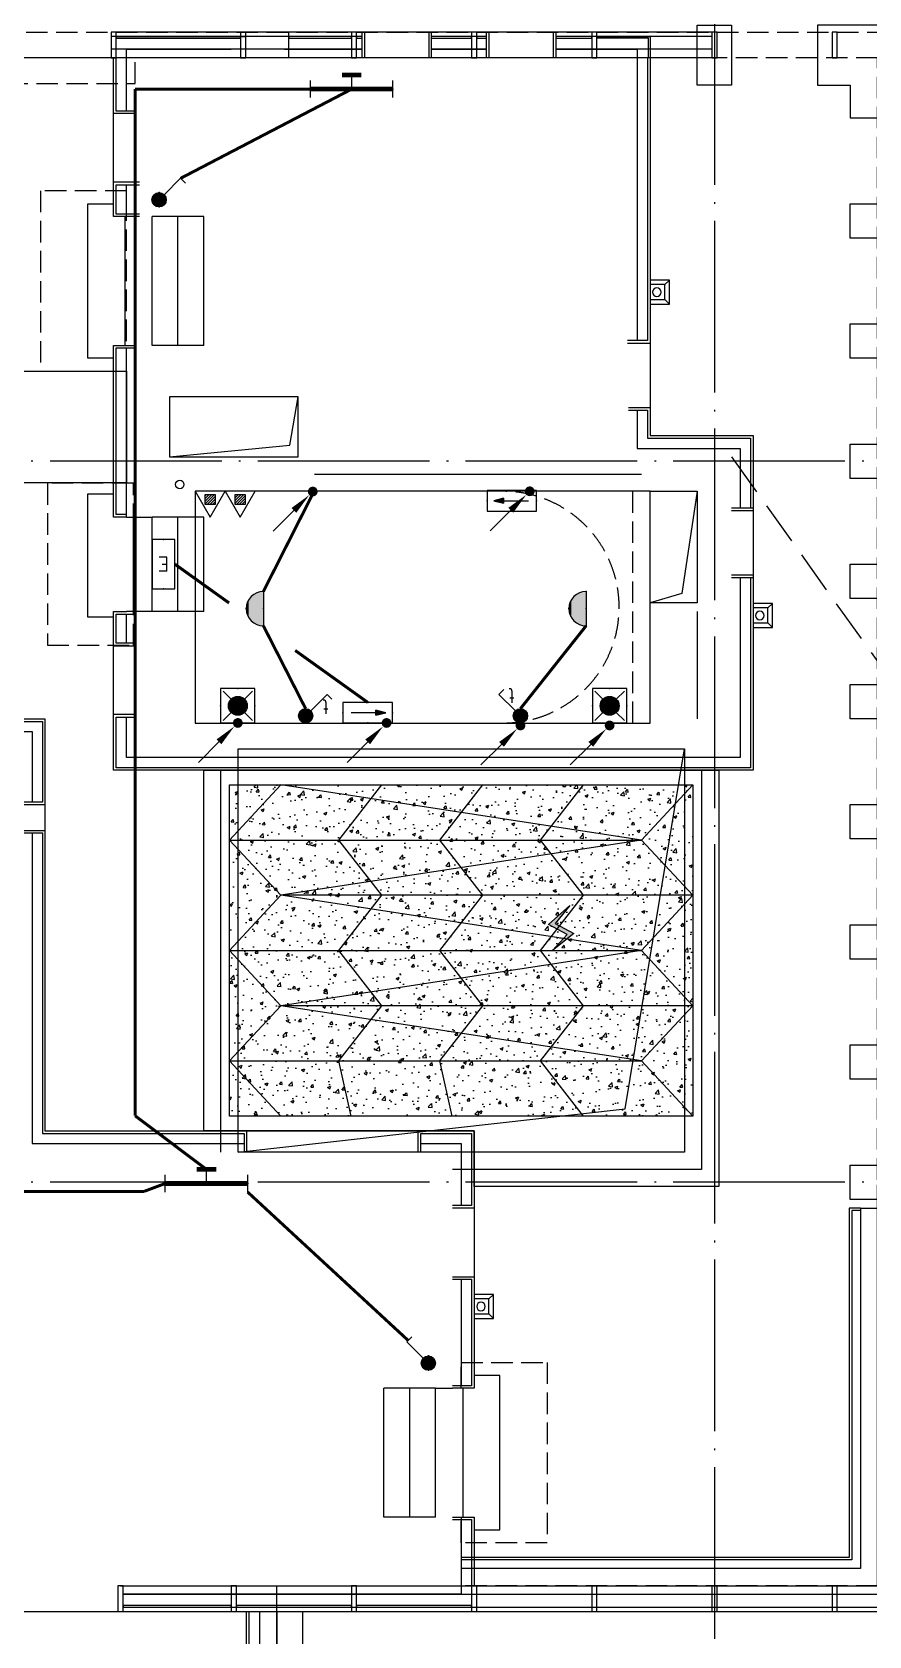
# Model space of a CAD drawing. Extents: x -292644 to 261407, y -12902 to 435090.
# Drawn here: x 129007 to 138757, y 249115 to 267800 of the extents above; entities that cross this region are included whole.
import ezdxf
from ezdxf.enums import TextEntityAlignment as Align
from ezdxf.xclip import XClip

# ---------------------------------------------------------------- set-up
doc = ezdxf.new("R2010")
doc.units = 0
doc.header["$LTSCALE"] = 1000
doc.header["$MEASUREMENT"] = 0
for name, pattern in [('104-10 轴网$0$DOTE', [2.42, 2, -0.2, 0.02, -0.2]), ('8#楼幕墙$0$DASH', [0.35, 0.25, -0.1]), ('DASH', [0.35, 0.25, -0.1]), ('X-104 8#10#平面_t3$0$109-34 轴网$0$L1$0$$AUDIT_BAD_LTYPE1', [0]), ('X-104 8#10#平面_t3$0$DASH', [0.35, 0.25, -0.1]), ('三跑梯-奇数F顶层$0$DASH', [0.35, 0.25, -0.1])]:
    doc.linetypes.add(name, pattern=pattern)
doc.layers.get('0').update_dxf_attribs({"linetype": 'CONTINUOUS'})
for name, color, linetype in [('104-10 轴网$0$A_AXIS-轴线', 36, '104-10 轴网$0$DOTE'), ('8#楼幕墙$0$A-C_玻璃幕墙', 140, 'CONTINUOUS'), ('8#楼幕墙$0$A-O_屋面', 201, 'CONTINUOUS'), ('8#楼幕墙$0$A-TECH_结构', 21, 'CONTINUOUS'), ('8#楼幕墙$0$A-金属背板', 30, 'CONTINUOUS'), ('EQUIP-照明', 3, 'CONTINUOUS'), ('LWIRE', 4, 'CONTINUOUS'), ('TEL_TEXT', 3, 'CONTINUOUS'), ('WIRE-应急', 2, 'DASH'), ('WIRE-照明', 1, 'CONTINUOUS'), ('X-104 8#10#平面_t3$0$01-标注_尺寸', 124, 'CONTINUOUS'), ('X-104 8#10#平面_t3$0$05-填充_156', 156, 'CONTINUOUS'), ('X-104 8#10#平面_t3$0$A-C_玻璃幕墙', 140, 'CONTINUOUS'), ('X-104 8#10#平面_t3$0$A-E_栏杆', 232, 'CONTINUOUS'), ('X-104 8#10#平面_t3$0$A-E_楼梯', 171, 'CONTINUOUS'), ('X-104 8#10#平面_t3$0$A-O_分水线', 127, 'CONTINUOUS'), ('X-104 8#10#平面_t3$0$A-O_屋面', 201, 'CONTINUOUS'), ('X-104 8#10#平面_t3$0$A-O_散水', 134, 'CONTINUOUS'), ('X-104 8#10#平面_t3$0$A-SUR_保温', 222, 'CONTINUOUS'), ('X-104 8#10#平面_t3$0$A-TECH_结构', 21, 'CONTINUOUS'), ('X-104 8#10#平面_t3$0$A_STR-砌块墙', 121, 'CONTINUOUS'), ('X-104 8#10#平面_t3$0$D_铝板', 181, 'CONTINUOUS'), ('X-104 8#10#平面_t3$0$E-墙面分格', 146, 'CONTINUOUS'), ('X-104 8#10#平面_t3$0$EH_石材', 116, 'CONTINUOUS'), ('X-104 8#10#平面_t3$0$图例', 7, 'CONTINUOUS'), ('X-104 8#10#平面_t3$0$水-消火栓', 41, 'CONTINUOUS')]:
    doc.layers.add(name, color=color, linetype=linetype)
doc.layers.add('X-104 8#10#平面_t3$0$04-不打印_辅助线', color=165, linetype='CONTINUOUS', plot=False)
doc.layers.add('三跑梯-奇数F顶层$0$04-不打印_辅助线', color=165, linetype='CONTINUOUS', plot=False)
doc.layers.get('X-104 8#10#平面_t3$0$01-标注_尺寸').off()
doc.layers.get('X-104 8#10#平面_t3$0$A-O_分水线').off()
doc.styles.add('_TEL_DIM', font='SIMPLEX', dxfattribs={"width": 0.7, "height": 3.5, "bigfont": 'HZTXT'})
doc.styles.get("Standard").update_dxf_attribs({"font": 'gbenor.shx', "bigfont": 'gbcbig.shx'})

# ---------------------------------------------------------------- blocks, each defined once
blk = doc.blocks.new('104-10 轴网')
at = {"layer": '104-10 轴网$0$A_AXIS-轴线', "linetype": '104-10 轴网$0$DOTE'}
for p, q in [((145630, 40100), (145630, -6500)), ((168930, 25200), (113930, 25200)), ((168930, 16800), (113930, 16800))]:
    blk.add_line(p, q, dxfattribs=at)
blk = doc.blocks.new('X-104 8#10#平面_t3$0$天窗')
at = {"layer": 'X-104 8#10#平面_t3$0$A-C_玻璃幕墙'}
for p, q in [((1263, 5280), (1263, 480)), ((2550, 5280), (2550, 480)), ((3837, 5280), (3837, 480)), ((1263, 480), (1907, 4680)), ((1907, -120), (1907, 4680)), ((2550, 480), (1907, 4680)), ((2550, 480), (3193, 4680)), ((3193, -120), (3193, 4680)), ((3837, 480), (3193, 4680)), ((3837, 480), (4480, 4680))]:
    blk.add_line(p, q, dxfattribs=at)
blk.add_lwpolyline([(620, 5280), (4480, 5280), (4480, -120), (620, -120), (620, 2310), (620, 2310)], close=True, dxfattribs=at)
for points in [[(620, 4680), (1263, 5280), (1907, 4680)], [(1907, 4680), (2550, 5280), (3193, 4680)], [(3193, 4680), (3837, 5280), (4480, 4680)], [(620, -120), (1263, 480), (1907, -120)], [(1907, -120), (2550, 480), (3193, -120)], [(3193, -120), (3837, 480), (4480, -120)]]:
    blk.add_lwpolyline(points, dxfattribs=at)
at = {"layer": 'X-104 8#10#平面_t3$0$D_铝板'}
blk.add_lwpolyline([(450, 5580), (4650, 5580), (4650, -420), (-200, -420), (-200, 2430), (450, 2430), (450, 5580)], dxfattribs=at)
at = {"layer": 'X-104 8#10#平面_t3$0$E-墙面分格'}
for points in [[(620, 3861), (1263, 4005), (1907, 3505)], [(1907, 3505), (2550, 4005), (3193, 3505)], [(3193, 3505), (3837, 4005), (4480, 3505)], [(620, 2686), (1263, 2830), (1907, 2330)], [(1907, 2330), (2550, 2830), (3193, 2330)], [(3193, 2330), (3837, 2830), (4480, 2330)], [(620, 1155), (1263, 1655), (1907, 1155)], [(1907, 1155), (2550, 1655), (3193, 1155)], [(3193, 1155), (3837, 1655), (4480, 1155)]]:
    blk.add_lwpolyline(points, dxfattribs=at)
blk = doc.blocks.new('三跑梯-奇数F顶层')
at = {"color": 8, "linetype": '三跑梯-奇数F顶层$0$DASH'}
blk.add_arc((1350, 1710), 1350, 180, 0, dxfattribs=at)
at = {"layer": '三跑梯-奇数F顶层$0$04-不打印_辅助线', "linetype": '三跑梯-奇数F顶层$0$DASH'}
blk.add_line((0, 200), (2700, 200), dxfattribs=at)
at = {"layer": '三跑梯-奇数F顶层$0$04-不打印_辅助线'}
blk.add_lwpolyline([(2700, 5300), (0, 5300), (0, 0), (2700, 0)], close=True, dxfattribs=at)
blk = doc.blocks.new('X-104 8#10#平面_t3$0$fdhggh')
at = {"layer": 'X-104 8#10#平面_t3$0$A-TECH_结构', "linetype": 'X-104 8#10#平面_t3$0$109-34 轴网$0$L1$0$$AUDIT_BAD_LTYPE1'}
for points in [[(27100, 253900), (42500, 253900), (42500, 275900), (24700, 275900), (24700, 274500), (13500, 274500), (13500, 267800), (13500, 267800), (13500, 262850), (8750, 262850), (8750, 265900), (8750, 265900), (8750, 266100), (-3300, 266100), (-3300, 248300), (-1900, 248300), (-1900, 237100), (20100, 237100), (20100, 249700), (27100, 249700)], [(19650, 259450), (24850, 259450), (24850, 254750), (19650, 254750)]]:
    blk.add_lwpolyline(points, close=True, dxfattribs=at)
blk = doc.blocks.new('X-104 8#10#平面_t3$0$fdsgdfh')
at = {"layer": 'X-104 8#10#平面_t3$0$A-TECH_结构', "linetype": 'X-104 8#10#平面_t3$0$109-34 轴网$0$L1$0$$AUDIT_BAD_LTYPE1'}
for points in [[(18850, 25250), (20254, 25389), (20350, 25950)], [(8450, 23450), (8450, 22150), (8921, 22309), (9050, 23450), (8450, 23450)], [(16150, 22850), (15854, 22126), (14550, 21950)], [(16750, 14500), (16349, 14335), (16150, 12800)]]:
    blk.add_lwpolyline(points, dxfattribs=at)
for points in [[(20350, 25950), (18850, 25950), (18850, 25250), (20350, 25250)], [(8450, 24850), (9050, 24850), (9050, 23550), (8450, 23550)], [(8450, 23450), (9050, 23450), (9050, 22150), (8450, 22150)], [(14550, 22850), (16150, 22850), (16150, 21950), (14550, 21950)], [(10750, 15200), (10050, 15200), (10050, 14700), (10750, 14700)], [(11200, 14500), (10050, 14500), (10050, 12800), (11200, 12800)], [(16150, 14500), (16750, 14500), (16750, 12800), (16150, 12800)]]:
    blk.add_lwpolyline(points, close=True, dxfattribs=at)
at = {"layer": 'X-104 8#10#平面_t3$0$A-TECH_结构'}
for points in [[(8450, 23550), (8450, 24850), (9050, 24850), (8862, 23719)], [(24450, 23550), (24450, 24850), (25000, 24850), (24819, 23660)], [(24450, 24850), (25000, 24850), (25000, 23550), (24450, 23550)]]:
    blk.add_lwpolyline(points, close=True, dxfattribs=at)
for points in [[(10050, 14700), (10619, 14783), (10750, 15200)], [(11200, 14500), (11005, 13062), (10050, 12800)]]:
    blk.add_lwpolyline(points, dxfattribs=at)
blk = doc.blocks.new('8#楼幕墙')
at = {"layer": '8#楼幕墙$0$A-C_玻璃幕墙'}
for p, q in [((25170, 267800), (18170, 267800)), ((21095, 267750), (18170, 267750)), ((21095, 267600), (18170, 267600)), ((22545, 267750), (21905, 267750)), ((22545, 267600), (21905, 267600)), ((25170, 267750), (23355, 267750)), ((25170, 267600), (23355, 267600)), ((25170, 267500), (18170, 267500))]:
    blk.add_line(p, q, dxfattribs=at)
at = {"layer": '8#楼幕墙$0$A-C_玻璃幕墙', "linetype": '8#楼幕墙$0$DASH'}
for points in [[(14030, 267800), (27400, 267800), (27400, 254430)], [(27100, 254430), (27100, 267500), (14030, 267500)]]:
    blk.add_lwpolyline(points, dxfattribs=at)
at = {"layer": '8#楼幕墙$0$A-C_玻璃幕墙'}
for points in [[(18230, 267800), (18170, 267800), (18170, 267500), (18230, 267500)], [(19740, 267800), (19680, 267800), (19680, 267500), (19740, 267500)], [(21030, 267800), (20970, 267800), (20970, 267500), (21030, 267500)], [(22430, 267800), (22370, 267800), (22370, 267500), (22430, 267500)], [(23830, 267800), (23770, 267800), (23770, 267500), (23830, 267500)], [(25230, 267800), (25170, 267800), (25170, 267500), (25230, 267500)], [(26630, 267800), (26570, 267800), (26570, 267500), (26630, 267500)], [(18251, 249400), (18311, 249400), (18311, 249700), (18251, 249700)], [(19570, 249400), (19630, 249400), (19630, 249700), (19570, 249700)], [(20970, 249400), (21030, 249400), (21030, 249700), (20970, 249700)], [(22370, 249400), (22430, 249400), (22430, 249700), (22370, 249700)], [(23770, 249400), (23830, 249400), (23830, 249700), (23770, 249700)], [(25170, 249400), (25230, 249400), (25230, 249700), (25170, 249700)], [(26570, 249400), (26630, 249400), (26630, 249700), (26570, 249700)]]:
    blk.add_lwpolyline(points, close=True, dxfattribs=at)
for points in [[(14030, 249400), (27400, 249400), (27400, 254370)], [(18281, 249700), (27100, 249700), (27100, 254370)], [(18311, 249600), (27200, 249600), (27200, 254370)], [(18311, 249450), (27350, 249450), (27350, 254370)]]:
    blk.add_lwpolyline(points, dxfattribs=at)
at = {"layer": '8#楼幕墙$0$A-O_屋面'}
for points in [[(20100, 249400), (20100, 237100), (-1900, 237100), (-1900, 248000)], [(19900, 249400), (19900, 237300), (-1700, 237300), (-1700, 248000)], [(20400, 249400), (20400, 236800)]]:
    blk.add_lwpolyline(points, dxfattribs=at)
at = {"layer": '8#楼幕墙$0$A-TECH_结构'}
blk.add_lwpolyline([(-3300, 248300), (-1900, 248300), (-1900, 237100), (20100, 237100), (20100, 249700), (27100, 249700), (27100, 253900), (42500, 253900), (42500, 275900), (24700, 275900), (24700, 274500), (13500, 274500), (13500, 262850), (8750, 262850), (8750, 266100), (-3300, 266100)], close=True, dxfattribs=at)
at = {"layer": '8#楼幕墙$0$A-金属背板'}
for points in [[(18230, 267730), (19680, 267730), (19680, 267750), (18230, 267750)], [(20240, 267730), (20970, 267730), (20970, 267750), (20240, 267750)], [(24450, 267500), (24430, 267500), (24430, 267730), (23830, 267730), (23830, 267750), (24450, 267750)], [(18311, 249450), (19570, 249450), (19570, 249470), (18311, 249470)], [(19630, 249450), (20970, 249450), (20970, 249470), (19630, 249470)], [(21030, 249450), (22370, 249450), (22370, 249470), (21030, 249470)]]:
    blk.add_lwpolyline(points, close=True, dxfattribs=at)
for points in [[(21095, 267750), (21030, 267750), (21030, 267730), (21095, 267730)], [(21905, 267730), (22370, 267730), (22370, 267750), (21905, 267750)], [(22545, 267750), (22430, 267750), (22430, 267730), (22545, 267730)], [(23355, 267730), (23770, 267730), (23770, 267750), (23355, 267750)]]:
    blk.add_lwpolyline(points, dxfattribs=at)
blk = doc.blocks.new('*U4958')
for p, q in [((1100, 500), (0, 500)), ((0, 500), (0, -100)), ((1100, 500), (1100, -100)), ((1100, 200), (0, 200)), ((1100, -100), (0, -100))]:
    blk.add_line(p, q)
blk = doc.blocks.new('X-104 8#10#平面_t3$0$dsafdg')
at = {"layer": 'X-104 8#10#平面_t3$0$A-SUR_保温', "linetype": 'X-104 8#10#平面_t3$0$109-34 轴网$0$L1$0$$AUDIT_BAD_LTYPE1'}
blk.add_line((19750, 17930), (19750, 19170), dxfattribs=at)
at = {"layer": 'X-104 8#10#平面_t3$0$A-SUR_保温'}
blk.add_line((33849, 15595), (33849, 15675), dxfattribs=at)
for points in [[(19750, 20700), (19750, 21600), (23689, 21600)], [(24850, 21600), (25350, 21600), (25350, 21600), (27150, 21600), (27150, 20580)], [(27150, 19320), (27150, 18800), (25350, 18800), (25350, 16950), (25600, 16950)], [(20220, 16350), (19750, 16350), (19750, 17070)], [(27100, 16950), (27950, 16950), (27950, 11550), (24750, 11550), (24750, 12370)], [(33850, 16455), (33850, 16950), (29600, 16950), (29600, 13680)], [(24750, 12730), (24750, 16350), (22280, 16350)], [(33850, 13650), (33850, 14815)], [(29600, 12820), (29600, 11550), (30460, 11550)], [(32291, 11550), (33850, 11550), (33850, 12150)], [(16500, 9754), (16500, 11850), (23650, 11850), (23650, 11380)], [(31270, 11550), (31484, 11550)], [(23650, 10520), (23650, 10180)], [(23650, 9050), (23650, 8850), (23650, 8850), (23650, 7080)], [(23650, 9020), (23650, 7080)], [(17700, 7805), (17700, 8250), (16500, 8250), (16500, 8944)], [(18645, 3600), (17700, 3600), (17700, 3700), (17700, 6995)], [(23650, 5520), (23650, 5180)], [(23650, 4320), (23650, 3600), (22430, 3600)], [(20095, 3600), (19455, 3600)], [(21810, 3600), (20905, 3600)]]:
    blk.add_lwpolyline(points, dxfattribs=at)
at = {"layer": 'X-104 8#10#平面_t3$0$A-SUR_保温', "linetype": 'X-104 8#10#平面_t3$0$109-34 轴网$0$L1$0$$AUDIT_BAD_LTYPE1'}
for points in [[(25500, 21600), (27150, 21600), (27150, 20580)], [(27150, 19320), (27150, 18800), (25500, 18800)]]:
    blk.add_lwpolyline(points, dxfattribs=at)
at = {"layer": 'X-104 8#10#平面_t3$0$EH_石材'}
for p, q in [((19600, 17100), (19600, 19200)), ((20250, 16450), (20250, 16200)), ((22250, 16200), (22250, 16450)), ((24850, 12700), (24600, 12700)), ((24850, 12400), (24600, 12400)), ((23550, 11350), (23800, 11350)), ((23800, 10550), (23550, 10550)), ((16600, 9754), (16350, 9754)), ((16600, 9724), (16350, 9724)), ((16600, 8974), (16350, 8974)), ((16600, 8944), (16350, 8944)), ((17800, 7775), (17550, 7775)), ((17811, 7025), (17550, 7025)), ((23500, 5150), (23800, 5150)), ((23550, 4350), (23800, 4350))]:
    blk.add_line(p, q, dxfattribs=at)
at = {"layer": 'X-104 8#10#平面_t3$0$EH_石材', "linetype": 'X-104 8#10#平面_t3$0$109-34 轴网$0$L1$0$$AUDIT_BAD_LTYPE1'}
for p, q in [((33750, 16455), (34000, 16455)), ((33750, 16425), (34000, 16425)), ((33750, 15675), (34000, 15675)), ((33750, 15595), (34000, 15595)), ((33750, 14845), (34000, 14845)), ((33750, 14815), (34000, 14815)), ((29700, 13680), (29450, 13680)), ((29700, 13650), (29450, 13650)), ((33750, 13650), (34000, 13650)), ((29700, 12850), (29450, 12850)), ((29700, 12820), (29450, 12820)), ((33750, 12150), (34000, 12150)), ((30460, 11650), (30460, 11400)), ((30490, 11650), (30490, 11400)), ((31240, 11650), (31240, 11400)), ((31270, 11650), (31270, 11400)), ((31484, 11650), (31484, 11400)), ((31514, 11650), (31514, 11400)), ((32261, 11651), (32261, 11400)), ((32291, 11651), (32291, 11400))]:
    blk.add_line(p, q, dxfattribs=at)
at = {"layer": 'X-104 8#10#平面_t3$0$EH_石材'}
for points in [[(19850, 20700), (19600, 20700), (19600, 21500)], [(19850, 20730), (19630, 20730), (19630, 21500)], [(27320, 21500), (27320, 20580), (27050, 20580)], [(27350, 21500), (27350, 20550), (27050, 20550)], [(27050, 19320), (27320, 19320), (27320, 18630), (25470, 18630), (25470, 17070), (25600, 17070)], [(27050, 19350), (27350, 19350), (27350, 18600), (25500, 18600), (25500, 17100), (25600, 17100)], [(19850, 17900), (19600, 17900), (19600, 19200), (19850, 19200)], [(19850, 17930), (19630, 17930), (19630, 19170), (19850, 19170)], [(27100, 17100), (28100, 17100), (28100, 11400), (24600, 11400), (24600, 16200), (19600, 16200), (19600, 17100), (19850, 17100)], [(20220, 16450), (20220, 16230), (19630, 16230), (19630, 17070), (19850, 17070)], [(27100, 17070), (28070, 17070), (28070, 11430), (24630, 11430), (24630, 12370), (24850, 12370)], [(24850, 12730), (24630, 12730), (24630, 16230), (22280, 16230), (22280, 16450)], [(17550, 3700), (17550, 8100), (16350, 8100), (16350, 12000), (23800, 12000), (23800, 10150), (23650, 10150)], [(16380, 9754), (16380, 11970), (23770, 11970), (23770, 11380), (23550, 11380)], [(23550, 10520), (23770, 10520), (23770, 10180), (23550, 10180)], [(23650, 9050), (23800, 9050), (23800, 7050), (23550, 7050)], [(23650, 9020), (23770, 9020), (23770, 7080), (23550, 7080)], [(17800, 7805), (17580, 7805), (17580, 8130), (16380, 8130), (16380, 8944)], [(17580, 3700), (17580, 6995), (17811, 6995)], [(23500, 5550), (23800, 5550), (23800, 3700)], [(23500, 5520), (23770, 5520), (23770, 5180), (23500, 5180)], [(23550, 4320), (23770, 4320), (23770, 3700)]]:
    blk.add_lwpolyline(points, dxfattribs=at)
at = {"layer": 'X-104 8#10#平面_t3$0$EH_石材', "linetype": 'X-104 8#10#平面_t3$0$109-34 轴网$0$L1$0$$AUDIT_BAD_LTYPE1'}
for points in [[(34000, 13650), (34000, 17100), (29450, 17100), (29450, 11400), (34000, 11400), (34000, 12150)], [(33970, 16425), (33970, 17070), (29480, 17070), (29480, 13680)], [(33970, 15595), (33970, 15675)], [(33970, 13650), (33970, 14845)], [(29480, 12820), (29480, 11430), (30460, 11430)], [(32291, 11430), (33970, 11430), (33970, 12150)], [(31270, 11430), (31484, 11430)]]:
    blk.add_lwpolyline(points, dxfattribs=at)
blk = doc.blocks.new('*U4960')
for p, q in [((1500, 500), (0, 500)), ((0, 500), (0, -100)), ((1500, 500), (1500, -100)), ((1500, 200), (0, 200)), ((1500, -100), (0, -100))]:
    blk.add_line(p, q)
blk = doc.blocks.new('X-104 8#10#平面_t3$0$$TWTSYS$00000546')
h = blk.add_hatch()
h.set_pattern_fill('ANSI31', color=256, scale=200, style=0)
h.set_pattern_definition([(45, (-38543.802, -6670.83), (-17.67767, 17.67767), [])])
h.paths.add_polyline_path([(-65, 174), (65, 174), (65, 44), (-65, 44)])
for points in [[(0, 344), (-198, 0), (198, 0)], [(-65, 174), (65, 174), (65, 44), (-65, 44)]]:
    blk.add_lwpolyline(points, close=True)
blk = doc.blocks.new('X-104 8#10#平面_t3$0$A$C46662BA1')
at = {"layer": 'X-104 8#10#平面_t3$0$水-消火栓'}
blk.add_circle((130727, 262530), 50, dxfattribs=at)
at = {"layer": 'X-104 8#10#平面_t3$0$水-消火栓', "xscale": 0.88, "yscale": 0.88, "zscale": 0.88, "rotation": 179.9999999999992}
for p in [(131082, 262450), (131432, 262450)]:
    blk.add_blockref('X-104 8#10#平面_t3$0$$TWTSYS$00000546', p, dxfattribs=at)
blk = doc.blocks.new('X-104 8#10#平面_t3$0$A$C6C68079C')
at = {"layer": 'X-104 8#10#平面_t3$0$图例'}
for p, q in [((91, 87), (145, 141)), ((91, -87), (145, -137))]:
    blk.add_line(p, q, dxfattribs=at)
for points in [[(-80, -137), (-80, 141), (145, 141), (145, -137)], [(-80, -87), (-80, 87), (91, 87), (91, -87)]]:
    blk.add_lwpolyline(points, close=True, dxfattribs=at)
at = {"layer": 'X-104 8#10#平面_t3$0$图例', "color": 6}
blk.add_circle((0, 0), 50, dxfattribs=at)
blk = doc.blocks.new('X-104 8#10#平面_t3$0$mqjc')
blk.add_lwpolyline([(0, 200), (700, 200), (700, -200), (0, -200)], close=True)
blk = doc.blocks.new('X-104 8#10#平面_t3$0$fdgdfg')
at = {"layer": 'X-104 8#10#平面_t3$0$A-O_散水'}
blk.add_lwpolyline([(1080, 0), (1080, 700), (700, 700), (700, 1080), (0, 1080), (0, 0)], close=True, dxfattribs=at)
for p in [(0, 13480), (0, 12080), (0, 10680), (0, 9280), (0, 7880), (0, 6480), (0, 5080), (0, 3680), (0, 2280)]:
    blk.add_blockref('X-104 8#10#平面_t3$0$mqjc', p, dxfattribs=at)
at = {"layer": 'X-104 8#10#平面_t3$0$A-O_散水', "rotation": 90}
blk.add_blockref('X-104 8#10#平面_t3$0$mqjc', (2280, 0), dxfattribs=at)
blk = doc.blocks.new('X-104 8#10#平面_t3')
at = {"layer": 'X-104 8#10#平面_t3$0$04-不打印_辅助线'}
h = blk.add_hatch(color=1, dxfattribs=at)
h.dxf.hatch_style = 1
h.paths.add_polyline_path([(135070, 257099), (135240, 257288), (135024, 257405), (135272, 257624), (135103, 257415), (135320, 257297)])
at = {"layer": 'X-104 8#10#平面_t3$0$05-填充_156'}
h = blk.add_hatch(dxfattribs=at)
h.set_pattern_fill('AR-CONC', color=18, scale=200)
h.set_pattern_definition([(50, (114256.95, 5200), (364.36934, -31.87817), [38.1, -419.1]), (355, (114256.95, 5200), (-70.48565, 382.1133), [30.48, -335.28]), (100.451, (114287.3, 5197.34), (293.885, 350.2334), [32.38, -356.18]), (46.1842, (114256.95, 5301.6), (542.1581, -84.08466), [57.15, -628.65]), (96.6356, (114302.13, 5294.6), (474.8085, 494.8511), [48.57, -534.27]), (351.184, (114256.95, 5301.6), (474.8092, 494.8502), [45.72, -502.92]), (21, (114307.75, 5276.2), (303.22976, -204.53104), [38.1, -419.1]), (326, (114307.75, 5276.2), (123.60406, 368.37593), [30.48, -335.28]), (71.4514, (114333.02, 5259.16), (426.833, 163.8457), [32.38, -356.18]), (37.5, (114256.95, 5200), (6.177207, 169.11008), [0, -331.216, 0, -340.36, 0, -336.55]), (7.5, (114256.95, 5200), (133.63933, 200.36115), [0, -194.056, 0, -323.596, 0, -128.27]), (327.5, (114143.67, 5200), (271.18119, -11.45749), [0, -127, 0, -396.24, 0, -525.78]), (317.5, (114092.87, 5200), (296.25836, 50.85298), [0, -165.1, 0, -263.144, 0, -373.38])])
h.paths.add_polyline_path([(131307, 259030), (136707, 259030), (136707, 255170), (136707, 255170), (134327, 255170), (134277, 255170), (131307, 255170)])
at = {"layer": 'X-104 8#10#平面_t3$0$04-不打印_辅助线', "color": 1}
blk.add_lwpolyline([(135070, 257099), (135240, 257288), (135024, 257405), (135272, 257624), (135103, 257415), (135320, 257297), (135070, 257099)], close=True, dxfattribs=at)
at = {"layer": 'X-104 8#10#平面_t3$0$05-填充_156', "color": 18}
blk.add_lwpolyline([(131307, 259030), (136707, 259030), (136707, 255170), (136707, 255170), (134327, 255170), (134277, 255170), (131307, 255170)], close=True, dxfattribs=at)
at = {"layer": 'X-104 8#10#平面_t3$0$A-C_玻璃幕墙', "linetype": 'X-104 8#10#平面_t3$0$109-34 轴网$0$L1$0$$AUDIT_BAD_LTYPE1'}
for p, q in [((132852, 267500), (132852, 267800)), ((132882, 267500), (132882, 267800)), ((133632, 267500), (133632, 267800)), ((133662, 267500), (133662, 267800)), ((134302, 267500), (134302, 267800)), ((134332, 267500), (134332, 267800)), ((135082, 267500), (135082, 267800)), ((135112, 267500), (135112, 267800)), ((129987, 267750), (131497, 267750)), ((132852, 267600), (129987, 267600))]:
    blk.add_line(p, q, dxfattribs=at)
at = {"layer": 'X-104 8#10#平面_t3$0$A-E_栏杆', "linetype": 'X-104 8#10#平面_t3$0$109-34 轴网$0$L1$0$$AUDIT_BAD_LTYPE1'}
for points in [[(138657, 254100), (138527, 254100), (138527, 250030), (134007, 250030)], [(138657, 254070), (138557, 254070), (138557, 250000), (134007, 250000)], [(110177, 248000), (110177, 237420), (131537, 237420), (131537, 249400)], [(110207, 248000), (110207, 237450), (131507, 237450), (131507, 249400)]]:
    blk.add_lwpolyline(points, dxfattribs=at)
at = {"layer": 'X-104 8#10#平面_t3$0$A-E_楼梯'}
for p, q in [((130087, 265650), (130087, 264150)), ((132297, 262650), (136107, 262650)), ((130187, 261050), (130187, 262150)), ((134027, 252000), (134027, 250500))]:
    blk.add_line(p, q, dxfattribs=at)
at = {"layer": 'X-104 8#10#平面_t3$0$A-E_楼梯', "linetype": 'X-104 8#10#平面_t3$0$109-34 轴网$0$L1$0$$AUDIT_BAD_LTYPE1'}
blk.add_line((130107, 262150), (130407, 262150), dxfattribs=at)
at = {"layer": 'X-104 8#10#平面_t3$0$A-E_楼梯'}
for points in [[(129957, 264000), (129657, 264000), (129657, 265800), (129957, 265800)], [(129957, 260983), (129657, 260983), (129657, 262420), (129957, 262420)], [(134157, 250500), (134157, 250350), (134457, 250350), (134457, 252150), (134157, 252150), (134157, 252000)]]:
    blk.add_lwpolyline(points, dxfattribs=at)
at = {"layer": 'X-104 8#10#平面_t3$0$A-O_屋面', "linetype": 'X-104 8#10#平面_t3$0$DASH', "ltscale": 2}
blk.add_line((137157, 262850), (150896, 243597), dxfattribs=at)
at = {"layer": 'X-104 8#10#平面_t3$0$A-O_屋面', "linetype": 'X-104 8#10#平面_t3$0$DASH'}
for points in [[(129107, 263850), (130107, 263850), (130107, 265950), (129107, 265950)], [(130187, 262544), (129187, 262544), (129187, 260656), (130187, 260656)]]:
    blk.add_lwpolyline(points, close=True, dxfattribs=at)
blk.add_lwpolyline([(134007, 252000), (134007, 252300), (135007, 252300), (135007, 250200), (134007, 250200), (134007, 250500)], dxfattribs=at)
at = {"layer": 'X-104 8#10#平面_t3$0$A-SUR_保温'}
blk.add_lwpolyline([(130107, 262550), (128107, 262550), (128107, 263850), (130107, 263850)], close=True, dxfattribs=at)
at = {"layer": 'X-104 8#10#平面_t3$0$A-TECH_结构'}
blk.add_line((136757, 261050), (136757, 259800), dxfattribs=at)
at = {"layer": 'X-104 8#10#平面_t3$0$A-TECH_结构', "linetype": 'X-104 8#10#平面_t3$0$109-34 轴网$0$L1$0$$AUDIT_BAD_LTYPE1'}
blk.add_line((138657, 254100), (139157, 254100), dxfattribs=at)
at = {"layer": 'X-104 8#10#平面_t3$0$A-TECH_结构', "linetype": 'X-104 8#10#平面_t3$0$DASH'}
blk.add_lwpolyline([(120307, 267200), (130207, 267200), (130207, 267500), (120307, 267500)], close=True, dxfattribs=at)
at = {"layer": 'X-104 8#10#平面_t3$0$A-TECH_结构'}
blk.add_lwpolyline([(131407, 254750), (135917, 255256), (136607, 259450)], dxfattribs=at)
at = {"layer": 'X-104 8#10#平面_t3$0$A-TECH_结构', "linetype": 'X-104 8#10#平面_t3$0$109-34 轴网$0$L1$0$$AUDIT_BAD_LTYPE1'}
for points in [[(131207, 254750), (131207, 259200)], [(136807, 259200), (136807, 254550), (133907, 254550)], [(138657, 254100), (138657, 249900), (134007, 249900)]]:
    blk.add_lwpolyline(points, dxfattribs=at)
at = {"layer": 'X-104 8#10#平面_t3$0$A-TECH_结构', "linetype": 'X-104 8#10#平面_t3$0$DASH'}
blk.add_lwpolyline([(138857, 253900), (138857, 249700), (134007, 249700)], dxfattribs=at)
at = {"layer": 'X-104 8#10#平面_t3$0$A_STR-砌块墙', "linetype": 'X-104 8#10#平面_t3$0$109-34 轴网$0$L1$0$$AUDIT_BAD_LTYPE1'}
for p, q in [((131127, 267500), (130257, 267500)), ((131437, 267500), (130457, 267500)), ((134127, 267500), (132787, 267500)), ((134127, 267500), (132787, 267500))]:
    blk.add_line(p, q, dxfattribs=at)
at = {"layer": 'X-104 8#10#平面_t3$0$A_STR-砌块墙'}
for p, q in [((130407, 261050), (130107, 261050)), ((133707, 252000), (133907, 252000))]:
    blk.add_line(p, q, dxfattribs=at)
at = {"layer": 'X-104 8#10#平面_t3$0$EH_石材', "linetype": 'X-104 8#10#平面_t3$0$109-34 轴网$0$L1$0$$AUDIT_BAD_LTYPE1'}
blk.add_line((131997, 267500), (131997, 267800), dxfattribs=at)
at = {"linetype": 'X-104 8#10#平面_t3$0$109-34 轴网$0$L1$0$$AUDIT_BAD_LTYPE1'}
ref = blk.add_blockref('8#楼幕墙', (111757, 0), dxfattribs=at)
XClip(ref).set_block_clipping_path([(-18549.9999999995, -12899.9999999999), (65550.0000000003, 284100.0000000003)])
ref = blk.add_blockref('104-10 轴网', (-8673, 237600), dxfattribs=at)
XClip(ref).set_block_clipping_path([(104379.5977508624, -11900), (178479.5977508624, 45500)])
for name, p in [('X-104 8#10#平面_t3$0$fdhggh', (111757, 0)), ('X-104 8#10#平面_t3$0$fdsgdfh', (111757, 237600))]:
    blk.add_blockref(name, p, dxfattribs=at)
at = {"color": 5, "xscale": -1, "rotation": 180}
for p in [(136287, 264771), (137487, 261004), (134237, 252954)]:
    blk.add_blockref('X-104 8#10#平面_t3$0$A$C6C68079C', p, dxfattribs=at)
at = {"linetype": 'X-104 8#10#平面_t3$0$109-34 轴网$0$L1$0$$AUDIT_BAD_LTYPE1', "rotation": 90}
blk.add_blockref('X-104 8#10#平面_t3$0$天窗', (136587, 254550), dxfattribs=at)
at = {"layer": 'X-104 8#10#平面_t3$0$01-标注_尺寸', "linetype": 'X-104 8#10#平面_t3$0$109-34 轴网$0$L1$0$$AUDIT_BAD_LTYPE1', "rotation": 180}
blk.add_blockref('X-104 8#10#平面_t3$0$fdgdfg', (139237, 267880), dxfattribs=at)
at = {"layer": 'X-104 8#10#平面_t3$0$A-E_楼梯'}
for name, p, rotation in [('*U4960', (130507, 265650), 270), ('三跑梯-奇数F顶层', (136207, 259750), 90), ('*U4958', (130507, 262150), 270), ('*U4960', (133207, 252000), 270)]:
    blk.add_blockref(name, p, dxfattribs=dict(at, rotation=rotation))
at = {"layer": 'X-104 8#10#平面_t3$0$A-O_分水线', "linetype": 'X-104 8#10#平面_t3$0$109-34 轴网$0$L1$0$$AUDIT_BAD_LTYPE1'}
blk.add_blockref('X-104 8#10#平面_t3$0$A$C46662BA1', (0, 0), dxfattribs=at)
at = {"layer": 'X-104 8#10#平面_t3$0$A_STR-砌块墙', "linetype": 'X-104 8#10#平面_t3$0$109-34 轴网$0$L1$0$$AUDIT_BAD_LTYPE1', "rotation": 180}
blk.add_blockref('X-104 8#10#平面_t3$0$dsafdg', (153757, 271200), dxfattribs=at)
blk = doc.blocks.new('$equip$00001168')
blk.add_line((-0.5, 0), (0.5, 0))
blk.add_arc((0, 0), 0.5, 180, 0)
for p in [(-0.5, 0), (0, 0), (0.5, 0), (0, -0.5)]:
    blk.add_point(p)
for points in [[(0.433, -0.25), (-0.433, -0.25), (0.5, 0), (-0.5, 0)], [(0.25, -0.433), (-0.25, -0.433), (0.433, -0.25), (-0.433, -0.25)], [(0, -0.5), (0, -0.5), (0.25, -0.433), (-0.25, -0.433)]]:
    blk.add_solid(points)
at = {"flags": 9}
blk.add_attdef('A', (0, 0), '', height=0.00002, dxfattribs=at)
blk = doc.blocks.new('$equip$00001822')
for p, q in [((0.147, 0.356), (0.625, 0.833)), ((0.625, 0.833), (0.766, 0.692))]:
    blk.add_line(p, q)
blk.add_circle((0, 0.208), 0.208)
for p in [(-0.208, 0.208), (-0.015, 0.001), (0, 0.417), (0.208, 0.208)]:
    blk.add_point(p)
for points in [[(-0.18, 0.313), (0.18, 0.313), (-0.208, 0.208), (0.208, 0.208)], [(-0.18, 0.104), (0.18, 0.104), (-0.208, 0.208), (0.208, 0.208)], [(-0.104, 0.389), (0.104, 0.389), (-0.18, 0.313), (0.18, 0.313)], [(-0.104, 0.028), (0.104, 0.028), (-0.18, 0.104), (0.18, 0.104)], [(0, 0.417), (0, 0.417), (-0.104, 0.389), (0.104, 0.389)], [(0, 0), (0, 0), (-0.104, 0.028), (0.104, 0.028)]]:
    blk.add_solid(points)
at = {"color": 7, "style": '_TEL_DIM'}
blk.add_attdef('$TEXT$', text='', height=0.4, dxfattribs=at).set_placement((0.581, 0.465), align=Align.MIDDLE_CENTER)
at = {"color": 7, "style": '_TEL_DIM', "flags": 1}
blk.add_attdef('A', text='', height=0.00002, dxfattribs=at).set_placement((0, 0), align=Align.MIDDLE_CENTER)
blk = doc.blocks.new('$equip$00002604')
blk.add_hatch(color=256).paths.add_polyline_path([(0.275, 0.5, 1), (-0.274, 0.5, 1)])
for p, q in [((-0.429, 0.929), (-0.194, 0.694)), ((0.194, 0.694), (0.429, 0.929)), ((-0.429, 0.071), (-0.194, 0.306)), ((0.194, 0.306), (0.429, 0.071))]:
    blk.add_line(p, q)
at = {"const_width": 0.02}
blk.add_lwpolyline([(-0.5, 1), (-0.5, 0), (0.5, 0), (0.5, 1), (-0.5, 1), (-0.5, 0)], dxfattribs=at)
blk.add_lwpolyline([(-0.5, 1), (-0.5, 0), (0.5, 0), (0.5, 1)], close=True)
blk.add_circle((0, 0.5), 0.275)
for p in [(0, 1), (-0.5, 0.5), (0.5, 0.5), (0, 0)]:
    blk.add_point(p)
at = {"color": 7, "style": '_TEL_DIM', "flags": 1}
blk.add_attdef('A', text='', height=0.000025, dxfattribs=at).set_placement((0, 0), align=Align.MIDDLE_CENTER)
blk = doc.blocks.new('$equip$00002541')
blk.add_hatch(color=256).paths.add_polyline_path([(-0.24, 0.372), (-0.528, 0.3), (-0.24, 0.228)])
for p, q in [((-0.72, 0.6), (-0.72, 0)), ((0.72, 0.6), (-0.72, 0.6)), ((0.72, 0), (0.72, 0.6)), ((-0.72, 0), (0.72, 0)), ((-0.24, 0.372), (-0.528, 0.3)), ((-0.528, 0.3), (-0.24, 0.228)), ((-0.24, 0.372), (-0.24, 0.228))]:
    blk.add_line(p, q)
at = {"color": 7}
blk.add_line((-0.48, 0.3), (0.48, 0.3), dxfattribs=at)
blk.add_lwpolyline([(-0.72, 0.6), (-0.72, 0), (0.72, 0), (0.72, 0.6), (-0.72, 0.6), (-0.72, 0)])
for p in [(0, 0.6), (-0.72, 0.3), (0, 0), (0.72, 0.3)]:
    blk.add_point(p)
at = {"color": 7, "style": '_TEL_DIM', "flags": 1}
blk.add_attdef('A', text='', height=0.00002, dxfattribs=at).set_placement((0, 0), align=Align.MIDDLE_CENTER)
blk = doc.blocks.new('$equip$00002534')
for p, q in [((-0.72, 0.66), (-0.72, 0)), ((0.72, 0.66), (-0.72, 0.66)), ((0.72, 0), (0.72, 0.66)), ((-0.72, 0), (0.72, 0))]:
    blk.add_line(p, q)
blk.add_lwpolyline([(-0.72, 0.66), (-0.72, 0), (0.72, 0), (0.72, 0.66), (-0.72, 0.66), (-0.72, 0)])
for p in [(0, 0.66), (-0.72, 0.33), (0, 0), (0.72, 0.33)]:
    blk.add_point(p)
at = {"color": 7, "style": '_TEL_DIM'}
blk.add_attdef('$TEXT$', text='', height=0.4, dxfattribs=at).set_placement((0, 0.33), align=Align.MIDDLE_CENTER)
at = {"color": 7, "style": '_TEL_DIM', "flags": 1}
blk.add_attdef('A', text='', height=0.00002, dxfattribs=at).set_placement((0, 0), align=Align.MIDDLE_CENTER)
blk = doc.blocks.new('$equip$00001164')
for p, q in [((-1.2, 0.662), (-1.2, 0.162)), ((1.2, 0.662), (1.2, 0.162)), ((-1.2, 0.412), (1.2, 0.412)), ((0, 0.412), (0, 0)), ((0, 0), (0, 0))]:
    blk.add_line(p, q)
at = {"const_width": 0.14}
for points in [[(-1.2, 0.412), (1.2, 0.412)], [(-0.282, 0), (0.282, 0)]]:
    blk.add_lwpolyline(points, dxfattribs=at)
for p in [(-1.2, 0.412), (0, 0.412), (0, 0), (1.2, 0.412)]:
    blk.add_point(p)
at = {"flags": 9}
blk.add_attdef('A', (0, 0), '', height=0.00002, dxfattribs=at)
blk = doc.blocks.new('$TelecSys$00000081')
for p, q in [((0.104, 0.104), (0.104, 0.104)), ((-0.104, -0.104), (-0.104, -0.104)), ((-1.15, -1.15), (-0.55, -0.55))]:
    blk.add_line(p, q)
at = {"const_width": 0.142}
blk.add_lwpolyline([(0.071, 0, 1), (-0.071, 0, 1)], format="xyb", close=True, dxfattribs=at)
blk.add_solid([(-0.62, -0.48), (-0.48, -0.62), (-0.1, -0.1)])
at = {"width": 0.8, "flags": 9}
blk.add_attdef('A', (0, 0), '', height=0.00002, rotation=180, dxfattribs=at)
blk = doc.blocks.new('$equip$00001962')
for p, q in [((0.147, 0.356), (0.625, 0.833)), ((0.625, 0.833), (0.766, 0.692))]:
    blk.add_line(p, q)
blk.add_circle((0, 0.208), 0.208)
for p in [(-0.208, 0.208), (0, 0.417), (0, 0), (0.208, 0.208)]:
    blk.add_point(p)
for points in [[(-0.18, 0.313), (0.18, 0.313), (-0.208, 0.208), (0.208, 0.208)], [(-0.18, 0.104), (0.18, 0.104), (-0.208, 0.208), (0.208, 0.208)], [(-0.104, 0.389), (0.104, 0.389), (-0.18, 0.313), (0.18, 0.313)], [(-0.104, 0.028), (0.104, 0.028), (-0.18, 0.104), (0.18, 0.104)], [(0, 0.417), (0, 0.417), (-0.104, 0.389), (0.104, 0.389)], [(0, 0), (0, 0), (-0.104, 0.028), (0.104, 0.028)]]:
    blk.add_solid(points)
at = {"layer": 'TEL_TEXT', "style": '_TEL_DIM', "flags": 1}
blk.add_attdef('A', text='', height=0.00002, dxfattribs=at).set_placement((0, 0), align=Align.MIDDLE_CENTER)

msp = doc.modelspace()

# ---------------------------------------------------------------- linework, layer by layer
at = {"layer": 'WIRE-应急', "linetype": 'DASH', "const_width": 35}
for points in [[(132252, 267136), (130207, 267136)], [(130207, 267136), (130207, 255175)], [(130737, 266096), (132732, 267136)], [(131302, 261149), (130671, 261601)], [(132917, 259991), (132072, 260596)], [(130207, 255175), (131039, 254550)], [(122134, 254293), (130310, 254293)], [(130559, 254386), (130310, 254293)], [(133388, 252558), (131519, 254286)]]:
    msp.add_lwpolyline(points, dxfattribs=at)
at = {"layer": 'WIRE-照明', "linetype": 'Continuous', "const_width": 35}
for points in [[(132277, 262419), (131702, 261283)], [(132194, 259918), (131702, 260883)], [(135462, 260883), (134697, 259918)]]:
    msp.add_lwpolyline(points, dxfattribs=at)

# ---------------------------------------------------------------- block references
msp.add_blockref('X-104 8#10#平面_t3', (0, 0))
at = {"layer": 'EQUIP-照明', "xscale": 400, "yscale": 400, "zscale": 400}
for name, p, rotation in [('$equip$00001164', (132732, 267301), 180), ('$equip$00001168', (131702, 261083), 270), ('$equip$00001168', (135462, 261083), 270), ('$equip$00002541', (132917, 259991), 180), ('$equip$00001164', (131039, 254551), 180), ('$equip$00001962', (133707, 252293), 90)]:
    msp.add_blockref(name, p, dxfattribs=dict(at, rotation=rotation))
for name, p in [('$equip$00001962', (130487, 265763)), ('$equip$00002541', (134597, 262220)), ('$equip$00002604', (131404, 259751)), ('$equip$00002604', (135736, 259751))]:
    msp.add_blockref(name, p, dxfattribs=at)
at = {"layer": 'EQUIP-照明'}
ref = msp.add_blockref('$equip$00002534', (130407, 261601), dxfattribs=dict(at, xscale=400, yscale=400, zscale=400, rotation=270))
ref.add_attrib('$TEXT$', 'E', dxfattribs={"layer": '0', "color": 7, "height": 160, "rotation": 180, "style": '_TEL_DIM'}).set_placement((130539, 261601), align=Align.MIDDLE_CENTER)
ref = msp.add_blockref('$equip$00001822', (134780, 259834), dxfattribs=dict(at, xscale=400, yscale=400, zscale=400, rotation=89.99999999999999))
ref.add_attrib('$TEXT$', 't', dxfattribs={"layer": '0', "color": 7, "height": 160, "rotation": 180, "style": '_TEL_DIM'}).set_placement((134594, 260067), align=Align.MIDDLE_CENTER)
ref = msp.add_blockref('$equip$00001822', (132194, 259751), dxfattribs=dict(at, xscale=400, yscale=400, zscale=400))
ref.add_attrib('$TEXT$', 't', dxfattribs={"layer": '0', "color": 7, "height": 160, "rotation": 180, "style": '_TEL_DIM'}).set_placement((132426, 259937), align=Align.MIDDLE_CENTER)
at = {"layer": 'LWIRE', "xscale": 400, "yscale": 400, "zscale": 400}
for p in [(132277, 262447), (134805, 262450), (131404, 259751), (133137, 259751), (134697, 259722), (135736, 259722)]:
    msp.add_blockref('$TelecSys$00000081', p, dxfattribs=at)

doc.saveas('drawing.dxf')
